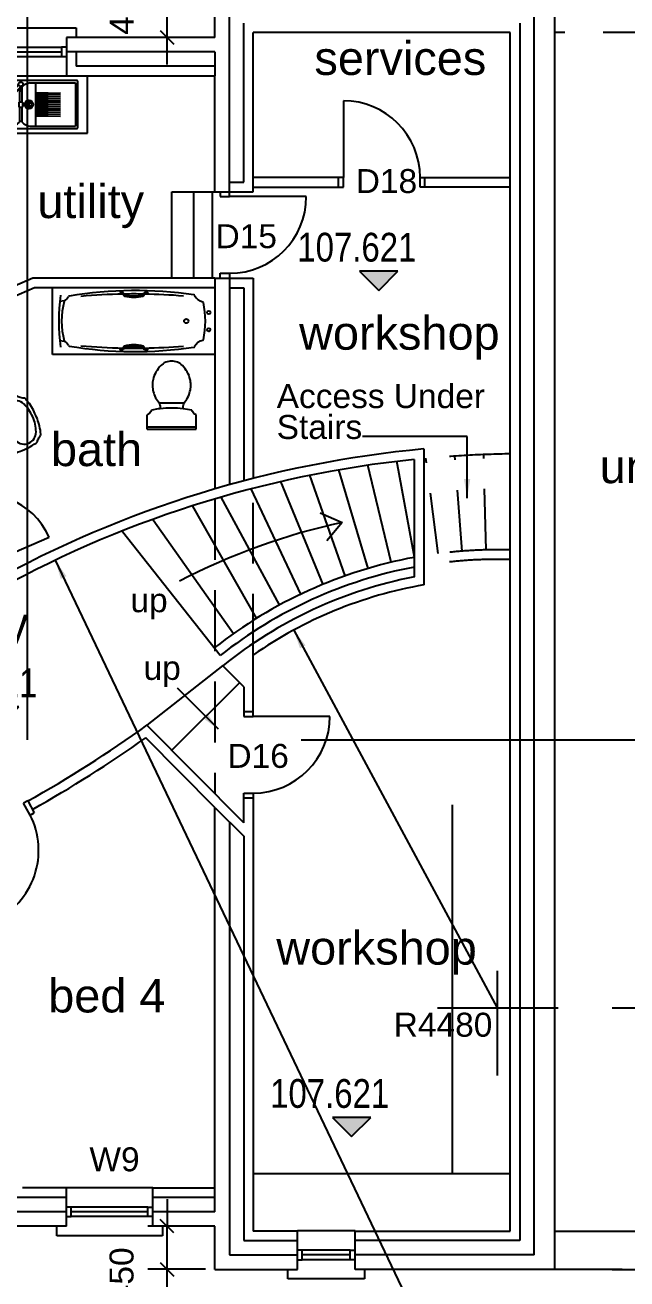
# Model space of a CAD drawing. Header units: millimetres. Extents: x 929802 to 1112248, y 1926852 to 2050811.
# Drawn here: x 1090597 to 1096876, y 1979054 to 1992133 of the extents above; entities that cross this region are included whole.
import ezdxf

# ---------------------------------------------------------------- set-up
doc = ezdxf.new("R2010")
doc.units = ezdxf.units.MM
doc.linetypes.add('DASHDOT', pattern=[16, 12, -4])
doc.linetypes.add('HIDDEN', pattern=[9.525, 6.35, -3.175])
for name, color, linetype, true_color in [('00_-_ELEVATIONS', 7, 'Continuous', 0xffffff), ('1', 7, 'Continuous', 0xffffff), ('NEW_GF', 7, 'Continuous', 0xffffff), ('NEW_LGF', 7, 'Continuous', 0xffffff)]:
    doc.layers.add(name, color=color, linetype=linetype, true_color=true_color)
doc.styles.add('ARIALN', font='ARIALN.TTF', dxfattribs={"height": 0.2})
doc.styles.get("Standard").update_dxf_attribs({"font": 'arial.ttf'})
doc.dimstyles.new('ISO-25', dxfattribs={"dimtxt": 2.5, "dimasz": 2.5, "dimexe": 1.25, "dimexo": 0.625, "dimtad": 1, "dimtxsty": 'Standard', "dimcen": 2.5, "dimadec": 0, "dimazin": 0, "dimtfac": 1, "dimtmove": 0, "dimatfit": 3, "dimfxl": 1, "dimarcsym": 0})

# ---------------------------------------------------------------- blocks, each defined once
blk = doc.blocks.new('8C871F54')
at = {"layer": 'NEW_LGF', "color": 1, "linetype": 'Continuous', "ltscale": 100}
blk.add_line((16507, 0), (20557, 0), dxfattribs=at)
at = {"layer": 'NEW_LGF'}
blk.add_attdef('Sfb', (0, 0), '', height=1, dxfattribs=at)
blk = doc.blocks.new('DFD6596F')
at = {"layer": '00_-_ELEVATIONS', "linetype": 'Continuous', "ltscale": 100}
blk.add_hatch(color=15, dxfattribs=at).paths.add_polyline_path([(781, 200), (1181, 200), (981, 0)])
at = {"layer": '00_-_ELEVATIONS', "color": 2, "linetype": 'Continuous', "ltscale": 100}
for p, q in [((781, 200), (981, 0)), ((1181, 200), (781, 200)), ((981, 0), (1181, 200))]:
    blk.add_line(p, q, dxfattribs=at)
at = {"layer": '00_-_ELEVATIONS', "color": 15, "linetype": 'Continuous', "ltscale": 100, "style": 'ARIALN'}
blk.add_text('107.321', height=300, rotation=359.9494, dxfattribs=at).set_placement((131, 301))
at = {"layer": '00_-_ELEVATIONS'}
blk.add_attdef('Sfb', (0, 0), '', height=1, dxfattribs=at)
blk = doc.blocks.new('77DCC095')
at = {"layer": '00_-_ELEVATIONS', "linetype": 'Continuous', "ltscale": 100}
blk.add_hatch(color=15, dxfattribs=at).paths.add_polyline_path([(781, 200), (1181, 200), (981, 0)])
at = {"layer": '00_-_ELEVATIONS', "color": 2, "linetype": 'Continuous', "ltscale": 100}
for p, q in [((781, 200), (981, 0)), ((1181, 200), (781, 200)), ((981, 0), (1181, 200))]:
    blk.add_line(p, q, dxfattribs=at)
at = {"layer": '00_-_ELEVATIONS', "color": 15, "linetype": 'Continuous', "ltscale": 100, "style": 'ARIALN'}
blk.add_text('107.621', height=300, rotation=359.9494, dxfattribs=at).set_placement((131, 301))
at = {"layer": '00_-_ELEVATIONS'}
blk.add_attdef('Sfb', (0, 0), '', height=1, dxfattribs=at)
blk = doc.blocks.new('ADD64D84')
at = {"layer": 'NEW_LGF', "color": 1, "linetype": 'Continuous', "ltscale": 100}
blk.add_line((4737, 8398), (4737, 18676), dxfattribs=at)
blk = doc.blocks.new('AC6758E2')
at = {"layer": '00_-_ELEVATIONS', "linetype": 'Continuous', "ltscale": 100}
blk.add_hatch(color=15, dxfattribs=at).paths.add_polyline_path([(781, 200), (1181, 200), (981, 0)])
at = {"layer": '00_-_ELEVATIONS', "color": 2, "linetype": 'Continuous', "ltscale": 100}
for p, q in [((781, 200), (981, 0)), ((1181, 200), (781, 200)), ((981, 0), (1181, 200))]:
    blk.add_line(p, q, dxfattribs=at)
at = {"layer": '00_-_ELEVATIONS', "color": 15, "linetype": 'Continuous', "ltscale": 100, "style": 'ARIALN'}
blk.add_text('107.621', height=300, rotation=359.9494, dxfattribs=at).set_placement((131, 301))
at = {"layer": '00_-_ELEVATIONS'}
blk.add_attdef('Sfb', (0, 0), '', height=1, dxfattribs=at)
blk = doc.blocks.new('C460FF85')
at = {"layer": 'NEW_LGF', "color": 2, "linetype": 'Continuous', "ltscale": 100}
for p, q in [((2079, 0), (2079, 3844)), ((0, 0), (2680, 0))]:
    blk.add_line(p, q, dxfattribs=at)
at = {"layer": 'NEW_LGF'}
blk.add_attdef('Sfb', (0, 0), '', height=1, dxfattribs=at)
blk = doc.blocks.new('46262a2t')
at = {"layer": 'NEW_LGF', "color": 1, "linetype": 'Continuous', "ltscale": 100}
for p, q in [((0, 0), (0, 697)), ((0, 697), (1694, 697)), ((1694, 697), (1694, 0)), ((121, 560), (76, 553)), ((702, 648), (702, 646)), ((992, 647), (992, 649)), ((122, 137), (76, 143)), ((702, 51), (702, 49)), ((992, 48), (992, 50)), ((1694, 0), (0, 0))]:
    blk.add_line(p, q, dxfattribs=at)
for centre, radius in [((1629, 438), 18), ((1394, 348), 22.5), ((1629, 258), 18)]:
    blk.add_circle(centre, radius, dxfattribs=at)
for centre, radius, start, end in [((860, -3430), 4097, 81.375, 99.657), ((860, -3430), 4097, 81.375, 99.657), ((2098, 348), 2034, 172.372, 187.628), ((2098, 348), 2034, 172.372, 187.628), ((944, 348), 850, 165.9836, 194.0163), ((944, 348), 850, 165.9836, 194.0163), ((129, 552), 10, 119.147, 165.9616), ((129, 552), 10, 119.147, 165.9616), ((75, 648), 100, 299.108, 333.563), ((75, 648), 100, 299.108, 333.563), ((174, 599), 10, 99.6074, 153.5701), ((174, 599), 10, 99.6074, 153.5701), ((847, -5569), 6200, 91.022, 95.117), ((847, -5569), 6200, 91.022, 95.117), ((706, 648), 4.01, 92.2205, 182.1718), ((706, 648), 4.01, 92.2205, 182.1718), ((706, 646), 4.12, 183.8272, 273.5223), ((706, 646), 4.12, 183.8272, 273.5223), ((708, 602), 50.2, 27.6706, 92.2813), ((708, 602), 50.2, 27.6706, 92.2813), ((708, 602), 40, 14.221, 92.156), ((708, 602), 40, 14.221, 92.156), ((750, 613), 3.99, 194.1764, 255.907), ((750, 613), 3.99, 194.1764, 255.907), ((847, -5569), 6200, 89.099, 90.905), ((847, -5569), 6200, 89.099, 90.905), ((847, 997), 400, 255.8756, 284.1185), ((847, 997), 400, 255.8756, 284.1185), ((756, 627), 4.02, 207.559, 256.0096), ((756, 627), 4.02, 207.559, 256.0096), ((847, 997), 385, 256.12, 283.83), ((847, 997), 385, 256.12, 283.83), ((938, 627), 4.02, 283.8912, 333.5379), ((938, 627), 4.02, 283.8912, 333.5379), ((986, 603), 50, 88.2132, 153.569), ((986, 603), 50, 88.2132, 153.569), ((944, 613), 4, 284.117, 346.956), ((944, 613), 4, 284.117, 346.956), ((987, 603), 40.1, 88.0769, 166.8145), ((987, 603), 40.1, 88.0769, 166.8145), ((847, -5569), 6200, 85.217, 88.984), ((847, -5569), 6200, 85.217, 88.984), ((988, 649), 4.05, 0.7975, 89.094), ((988, 649), 4.05, 0.7975, 89.094), ((988, 647), 4, 268.195, 0), ((988, 647), 4, 268.195, 0), ((1473, 611), 9.96, 26.9131, 81.6977), ((1473, 611), 9.96, 26.9131, 81.6977), ((1593, 672), 125, 207.042, 257.816), ((1593, 672), 125, 207.042, 257.816), ((1564, 540), 10, 11.7671, 77.8212), ((1564, 540), 10, 11.7671, 77.8212), ((644, 348), 950, 348.235, 11.7649), ((644, 348), 950, 348.235, 11.7649), ((1629, 438), 18, 0, 0), ((1394, 348), 22.5, 0, 0), ((1629, 258), 18, 0, 0), ((129, 145), 10, 194.0348, 240.8507), ((129, 145), 10, 194.0348, 240.8507), ((75, 49), 100, 26.4391, 60.8903), ((75, 49), 100, 26.4391, 60.8903), ((1593, 25), 125, 102.184, 152.958), ((1593, 25), 125, 102.184, 152.958), ((1564, 157), 10, 282.1777, 348.227), ((1564, 157), 10, 282.1777, 348.227), ((174, 98), 9.99, 206.4164, 260.4004), ((174, 98), 9.99, 206.4164, 260.4004), ((860, 4127), 4097, 260.3432, 278.625), ((860, 4127), 4097, 260.3432, 278.625), ((847, 6266), 6200, 264.883, 268.978), ((847, 6266), 6200, 264.883, 268.978), ((706, 51), 3.99, 87.6988, 178.0069), ((706, 51), 3.99, 87.6988, 178.0069), ((706, 49), 4.12, 180, 270), ((706, 49), 4.12, 180, 270), ((708, 95), 40, 267.5224, 345.7885), ((708, 95), 40, 267.5224, 345.7885), ((708, 95), 50, 267.8429, 332.4582), ((708, 95), 50, 267.8429, 332.4582), ((750, 84), 4, 104.116, 165.7774), ((750, 84), 4, 104.116, 165.7774), ((847, -300), 400, 75.885, 104.1234), ((847, -300), 400, 75.885, 104.1234), ((847, 6266), 6200, 269.095, 270.901), ((847, 6266), 6200, 269.095, 270.901), ((756, 70), 4.02, 104.0246, 152.3909), ((756, 70), 4.02, 104.0246, 152.3909), ((847, -300), 385, 76.17, 103.88), ((847, -300), 385, 76.17, 103.88), ((938, 70), 4.01, 26.4533, 76.1266), ((938, 70), 4.01, 26.4533, 76.1266), ((986, 94), 50.1, 206.4769, 271.8725), ((986, 94), 50.1, 206.4769, 271.8725), ((944, 84), 4.01, 13.0803, 75.7659), ((944, 84), 4.01, 13.0803, 75.7659), ((986, 94), 40, 193.0387, 271.8097), ((986, 94), 40, 193.0387, 271.8097), ((847, 6266), 6200, 271.016, 274.783), ((847, 6266), 6200, 271.016, 274.783), ((988, 50), 4.09, 1.2824, 93.0416), ((988, 50), 4.09, 1.2824, 93.0416), ((988, 48), 3.99, 271.6136, 0), ((988, 48), 3.99, 271.6136, 0), ((1473, 86), 9.97, 278.5813, 333.0814), ((1473, 86), 9.97, 278.5813, 333.0814)]:
    blk.add_arc(centre, radius, start, end, dxfattribs=at)
at = {"layer": 'NEW_LGF'}
for tag in ['PAT_NAME', 'GROUP', 'PART_NUMBER', 'DESC', 'MANUFACTURER', 'Symbol_Description']:
    blk.add_attdef(tag, (0, 0), '', height=1, dxfattribs=at)
blk = doc.blocks.new('CA4B626F')
at = {"layer": 'NEW_LGF', "color": 4, "linetype": 'Continuous', "ltscale": 100}
blk.add_line((50, 900), (50, 100), dxfattribs=at)
at = {"layer": 'NEW_LGF', "color": 2, "linetype": 'Continuous', "ltscale": 100}
for p, q in [((50, 100), (0, 100)), ((0, 0), (50, 0)), ((50, 0), (50, 100)), ((850, 0), (850, 100)), ((850, 100), (900, 100)), ((900, 0), (850, 0))]:
    blk.add_line(p, q, dxfattribs=at)
blk.add_arc((50, 100), 800, 0, 90, dxfattribs=at)
blk.add_arc((50, 100), 800, 0, 90, dxfattribs=at)
at = {"layer": 'NEW_LGF'}
for tag in ['PAT_NAME', 'FLOOR', 'PART_NUMBER', 'DESC', 'MANUFACTURER', 'Quantity', 'WIDTH', 'WIDTH_FORMULA', 'SYMBOL_PATH', 'Opening_height', 'TYPE', 'Arch_group', 'GROUP', 'Sfb', 'HEIGHT', 'Ht1', 'PREFIX', 'IDENTIFIER', 'SOLID_PEN', 'CAVITY_PEN', 'OUTER_LEAF', 'CAVITY', 'INNER_LEAF', 'REVEAL', 'GABLE_ANG', 'GABLE_LEN', 'Return_type']:
    blk.add_attdef(tag, (0, 0), '', height=1, dxfattribs=at)
blk = doc.blocks.new('Campus_D-150')
at = {"layer": 'NEW_LGF', "color": 2, "linetype": 'Continuous', "ltscale": 100}
for p, q in [((0, 490), (0, 10)), ((990, 500), (10, 500)), ((382, 459), (275, 333)), ((298, 313), (403, 437)), ((403, 390), (403, 440)), ((406, 440), (406, 390)), ((1000, 10), (1000, 490)), ((275, 333), (298, 313)), ((406, 390), (403, 390)), ((10, 0), (990, 0))]:
    blk.add_line(p, q, dxfattribs=at)
at = {"layer": 'NEW_LGF', "color": 1, "linetype": 'Continuous', "ltscale": 100}
for p, q in [((42, 25), (42, 475)), ((305, 475), (42, 475)), ((389, 422), (389, 274)), ((419, 274), (419, 435)), ((503, 475), (975, 475)), ((556, 475), (556, 380)), ((975, 475), (975, 25)), ((260, 232), (295, 268)), ((295, 232), (260, 268)), ((277, 225), (277, 275)), ((420, 274), (388, 274)), ((388, 224), (388, 274)), ((420, 274), (420, 224)), ((466, 229), (509, 271)), ((509, 229), (466, 271)), ((488, 220), (488, 280)), ((559, 375), (818, 370)), ((818, 370), (559, 365)), ((559, 355), (818, 350)), ((818, 350), (559, 345)), ((559, 335), (818, 330)), ((818, 330), (559, 325)), ((559, 315), (818, 310)), ((818, 310), (559, 305)), ((559, 295), (818, 290)), ((818, 290), (559, 285)), ((559, 275), (818, 270)), ((818, 270), (559, 265)), ((388, 224), (420, 224)), ((389, 224), (389, 65)), ((419, 65), (419, 224)), ((559, 255), (818, 250)), ((818, 250), (559, 245)), ((559, 235), (818, 230)), ((818, 230), (559, 225)), ((559, 215), (818, 210)), ((818, 210), (559, 205)), ((559, 195), (818, 190)), ((818, 190), (559, 185)), ((559, 175), (818, 170)), ((818, 170), (559, 165)), ((559, 155), (818, 150)), ((818, 150), (559, 145)), ((559, 135), (818, 130)), ((305, 25), (42, 25)), ((503, 25), (975, 25)), ((556, 120), (556, 25)), ((818, 130), (559, 125))]:
    blk.add_line(p, q, dxfattribs=at)
at = {"layer": 'NEW_LGF', "color": 2, "linetype": 'Continuous', "ltscale": 100}
blk.add_circle((404, 462), 22.5, dxfattribs=at)
at = {"layer": 'NEW_LGF', "color": 1, "linetype": 'Continuous', "ltscale": 100}
for centre, radius in [((277, 250), 45), ((277, 250), 25), ((488, 250), 45), ((488, 250), 30)]:
    blk.add_circle(centre, radius, dxfattribs=at)
at = {"layer": 'NEW_LGF', "color": 2, "linetype": 'Continuous', "ltscale": 100}
for centre, radius, start, end in [((10, 490), 10, 90, 180), ((10, 490), 10, 90, 180), ((404, 462), 22.5, 0, 0), ((990, 490), 10, 0, 90), ((990, 490), 10, 0, 90), ((10, 10), 10, 180, 270), ((10, 10), 10, 180, 270), ((990, 10), 10, 270, 0), ((990, 10), 10, 270, 0)]:
    blk.add_arc(centre, radius, start, end, dxfattribs=at)
at = {"layer": 'NEW_LGF', "color": 1, "linetype": 'Continuous', "ltscale": 100}
for centre, radius, start, end in [((298, 353), 122, 52.0831, 86.8462), ((298, 353), 122, 52.0831, 86.8462), ((404, 441), 16.4, 234.5549, 264.748), ((404, 441), 16.4, 234.5549, 264.748), ((404, 441), 16.4, 275.252, 336.2584), ((404, 441), 16.4, 275.252, 336.2584), ((510, 353), 122, 93.1538, 138.007), ((510, 353), 122, 93.1538, 138.007), ((277, 250), 45, 0, 0), ((277, 250), 25, 0, 0), ((488, 250), 45, 0, 0), ((488, 250), 30, 0, 0), ((562, 380), 6.25, 180, 233.1301), ((562, 380), 6.25, 180, 233.1301), ((562, 360), 6.25, 126.8699, 233.1301), ((562, 360), 6.25, 126.8699, 233.1301), ((562, 340), 6.25, 126.8699, 233.1301), ((562, 340), 6.25, 126.8699, 233.1301), ((562, 320), 6.25, 126.8699, 233.1301), ((562, 320), 6.25, 126.8699, 233.1301), ((562, 300), 6.25, 126.8699, 233.1301), ((562, 300), 6.25, 126.8699, 233.1301), ((562, 280), 6.25, 126.8699, 233.1301), ((562, 280), 6.25, 126.8699, 233.1301), ((562, 260), 6.25, 126.8699, 233.1301), ((562, 260), 6.25, 126.8699, 233.1301), ((555, 370), 6.25, 306.8699, 53.1301), ((555, 370), 6.25, 306.8699, 53.1301), ((555, 350), 6.25, 306.8699, 53.1301), ((555, 350), 6.25, 306.8699, 53.1301), ((555, 330), 6.25, 306.8699, 53.1301), ((555, 330), 6.25, 306.8699, 53.1301), ((555, 310), 6.25, 306.8699, 53.1301), ((555, 310), 6.25, 306.8699, 53.1301), ((555, 290), 6.25, 306.8699, 53.1301), ((555, 290), 6.25, 306.8699, 53.1301), ((555, 270), 6.25, 306.8699, 53.1301), ((555, 270), 6.25, 306.8699, 53.1301), ((562, 240), 6.25, 126.8699, 233.1301), ((562, 240), 6.25, 126.8699, 233.1301), ((562, 220), 6.25, 126.8699, 233.1301), ((562, 220), 6.25, 126.8699, 233.1301), ((562, 200), 6.25, 126.8699, 233.1301), ((562, 200), 6.25, 126.8699, 233.1301), ((562, 180), 6.25, 126.8699, 233.1301), ((562, 180), 6.25, 126.8699, 233.1301), ((562, 160), 6.25, 126.8699, 233.1301), ((562, 160), 6.25, 126.8699, 233.1301), ((562, 140), 6.25, 126.8699, 233.1301), ((562, 140), 6.25, 126.8699, 233.1301), ((555, 250), 6.25, 306.8699, 53.1301), ((555, 250), 6.25, 306.8699, 53.1301), ((555, 230), 6.25, 306.8699, 53.1301), ((555, 230), 6.25, 306.8699, 53.1301), ((555, 210), 6.25, 306.8699, 53.1301), ((555, 210), 6.25, 306.8699, 53.1301), ((555, 190), 6.25, 306.8699, 53.1301), ((555, 190), 6.25, 306.8699, 53.1301), ((555, 170), 6.25, 306.8699, 53.1301), ((555, 170), 6.25, 306.8699, 53.1301), ((555, 150), 6.25, 306.8699, 53.1301), ((555, 150), 6.25, 306.8699, 53.1301), ((555, 130), 6.25, 306.8699, 53.1301), ((555, 130), 6.25, 306.8699, 53.1301), ((298, 147), 122, 273.1538, 318.007), ((298, 147), 122, 273.1538, 318.007), ((404, 59), 16.4, 23.7416, 156.2584), ((404, 59), 16.4, 23.7416, 156.2584), ((510, 147), 122, 221.993, 266.8462), ((510, 147), 122, 221.993, 266.8462), ((562, 120), 6.25, 126.8699, 180), ((562, 120), 6.25, 126.8699, 180)]:
    blk.add_arc(centre, radius, start, end, dxfattribs=at)
at = {"layer": 'NEW_LGF'}
for tag in ['PAT_NAME', 'PART_NUMBER', 'MANUFACTURER', 'Quantity', 'LENGTH', 'WIDTH', 'Symbol_Description']:
    blk.add_attdef(tag, (0, 0), '', height=1, dxfattribs=at)
blk = doc.blocks.new('2350E8D4')
at = {"layer": 'NEW_LGF', "color": 2, "linetype": 'Continuous', "ltscale": 100}
for p, q in [((802, 1250), (758, 1226)), ((826, 1103), (758, 1226)), ((826, 1103), (870, 1128)), ((0, 840), (45, 861)), ((105, 734), (45, 861)), ((105, 734), (50, 709))]:
    blk.add_line(p, q, dxfattribs=at)
at = {"layer": 'NEW_LGF', "color": 4, "linetype": 'Continuous', "ltscale": 100}
blk.add_line((105, 734), (448, 0), dxfattribs=at)
at = {"layer": 'NEW_LGF', "color": 2, "linetype": 'Continuous', "ltscale": 100}
blk.add_arc((105, 734), 811, 295.0515, 27.0926, dxfattribs=at)
blk.add_arc((105, 734), 811, 295.0515, 27.0926, dxfattribs=at)
at = {"layer": 'NEW_LGF'}
blk.add_attdef('Sfb', (0, 0), '', height=1, dxfattribs=at)
blk = doc.blocks.new('15220C6C')
at = {"layer": 'NEW_LGF', "color": 2, "linetype": 'Continuous', "ltscale": 100}
for p, q in [((0, 0), (0, 900)), ((0, 900), (425, 900)), ((225, 900), (225, 0))]:
    blk.add_line(p, q, dxfattribs=at)
at = {"layer": 'NEW_LGF'}
blk.add_attdef('Sfb', (0, 0), '', height=1, dxfattribs=at)
blk = doc.blocks.new('15230a2t')
at = {"layer": 'NEW_GF', "color": 1, "linetype": 'Continuous', "ltscale": 100}
for p, q in [((146, 665), (131, 649)), ((156, 673), (146, 665)), ((168, 682), (156, 673)), ((181, 691), (168, 682)), ((197, 698), (181, 691)), ((211, 703), (197, 698)), ((227, 707), (211, 703)), ((241, 709), (227, 707)), ((257, 710), (241, 709)), ((273, 709), (257, 710)), ((289, 707), (273, 709)), ((304, 703), (289, 707)), ((319, 698), (304, 703)), ((332, 692), (319, 698)), ((345, 684), (332, 692)), ((358, 674), (345, 684)), ((370, 663), (358, 674)), ((385, 648), (370, 663)), ((70, 539), (64, 519)), ((77, 559), (70, 539)), ((85, 578), (77, 559)), ((94, 597), (85, 578)), ((105, 614), (94, 597)), ((117, 631), (105, 614)), ((131, 649), (117, 631)), ((398, 631), (385, 648)), ((411, 613), (398, 631)), ((421, 597), (411, 613)), ((430, 578), (421, 597)), ((439, 559), (430, 578)), ((445, 539), (439, 559)), ((451, 519), (445, 539)), ((59, 492), (58, 478)), ((58, 478), (58, 465)), ((58, 465), (58, 452)), ((58, 452), (59, 437)), ((62, 506), (59, 492)), ((59, 437), (60, 424)), ((60, 424), (62, 410)), ((64, 519), (62, 506)), ((62, 410), (66, 394)), ((66, 394), (71, 376)), ((445, 378), (449, 393)), ((449, 393), (453, 410)), ((453, 507), (451, 519)), ((456, 492), (453, 507)), ((453, 410), (455, 424)), ((455, 424), (457, 438)), ((457, 480), (456, 492)), ((457, 466), (457, 480)), ((457, 452), (457, 466)), ((457, 438), (457, 452)), ((71, 376), (76, 361)), ((76, 361), (83, 345)), ((83, 345), (91, 329)), ((91, 329), (99, 314)), ((99, 314), (109, 298)), ((109, 298), (119, 285)), ((119, 285), (126, 275)), ((126, 275), (131, 264)), ((387, 270), (128, 270)), ((131, 264), (135, 252)), ((381, 254), (384, 265)), ((384, 265), (390, 276)), ((390, 276), (396, 285)), ((396, 285), (407, 300)), ((407, 300), (416, 314)), ((416, 314), (424, 329)), ((424, 329), (432, 344)), ((432, 344), (439, 362)), ((439, 362), (445, 378)), ((1, 150), (0, 148)), ((0, 148), (0, 147)), ((0, 147), (0, 5)), ((3, 151), (1, 150)), ((14, 157), (3, 151)), ((25, 165), (14, 157)), ((33, 174), (25, 165)), ((41, 185), (33, 174)), ((47, 197), (41, 185)), ((49, 200), (47, 199)), ((47, 199), (47, 197)), ((50, 200), (49, 200)), ((118, 211), (50, 200)), ((138, 213), (118, 211)), ((135, 252), (137, 242)), ((137, 242), (138, 230)), ((138, 230), (138, 213)), ((378, 241), (381, 254)), ((378, 229), (378, 241)), ((378, 213), (378, 229)), ((423, 207), (378, 213)), ((465, 200), (423, 207)), ((466, 200), (465, 200)), ((467, 199), (466, 200)), ((468, 197), (467, 199)), ((474, 185), (468, 197)), ((482, 174), (474, 185)), ((490, 165), (482, 174)), ((500, 157), (490, 165)), ((513, 151), (500, 157)), ((514, 150), (513, 151)), ((515, 149), (514, 150)), ((515, 146), (515, 149)), ((515, 5), (515, 146)), ((0, 5), (0, 5)), ((0, 5), (0, 4)), ((0, 4), (0, 4)), ((0, 4), (0, 3)), ((0, 3), (0, 3)), ((0, 3), (1, 3)), ((1, 3), (1, 2)), ((1, 2), (1, 2)), ((1, 2), (1, 1)), ((1, 1), (2, 1)), ((2, 1), (2, 1)), ((2, 1), (3, 1)), ((3, 1), (3, 0)), ((3, 0), (3, 0)), ((3, 0), (4, 0)), ((4, 0), (4, 0)), ((4, 0), (5, 0)), ((5, 0), (5, 0)), ((5, 0), (510, 0)), ((506, 20), (8, 20)), ((510, 0), (510, 0)), ((510, 0), (511, 0)), ((511, 0), (511, 0)), ((511, 0), (512, 0)), ((512, 0), (512, 1)), ((512, 1), (513, 1)), ((512, 0), (512, 0)), ((513, 1), (513, 1)), ((513, 1), (514, 1)), ((514, 2), (514, 3)), ((514, 3), (515, 3)), ((514, 1), (514, 2)), ((514, 2), (514, 2)), ((515, 4), (515, 5)), ((515, 5), (515, 5)), ((515, 3), (515, 4)), ((515, 4), (515, 4)), ((515, 3), (515, 3))]:
    blk.add_line(p, q, dxfattribs=at)
blk.add_arc((258, -879), 1099, 83.7323, 96.2677, dxfattribs=at)
blk.add_arc((258, -879), 1099, 83.7323, 96.2677, dxfattribs=at)
at = {"layer": 'NEW_GF'}
for tag in ['PAT_NAME', 'GROUP', 'PART_NUMBER', 'DESC', 'MANUFACTURER', 'Symbol_Description']:
    blk.add_attdef(tag, (0, 0), '', height=1, dxfattribs=at)
blk = doc.blocks.new('5B4B63DD')
at = {"layer": 'NEW_LGF', "color": 2, "linetype": 'Continuous', "ltscale": 100}
for p, q in [((1000, 500), (100, 500)), ((150, 300), (100, 300)), ((150, 200), (150, 300)), ((950, 200), (950, 300)), ((950, 300), (1000, 300)), ((100, 200), (150, 200)), ((950, 250), (150, 250)), ((1000, 200), (950, 200)), ((0, 0), (0, 100)), ((1100, 0), (0, 0)), ((1100, 100), (1100, 0))]:
    blk.add_line(p, q, dxfattribs=at)
at = {"layer": 'NEW_LGF', "color": 1, "linetype": 'Continuous', "ltscale": 100}
for p, q in [((950, 300), (150, 300)), ((950, 200), (150, 200))]:
    blk.add_line(p, q, dxfattribs=at)
at = {"layer": 'NEW_LGF'}
for tag in ['PAT_NAME', 'GROUP', 'FLOOR', 'Sfb', 'PART_NUMBER', 'DESC', 'MANUFACTURER', 'Quantity', 'WIDTH', 'WIDTH_FORMULA', 'HEIGHT', 'SYMBOL_PATH', 'Opening_height', 'Return_type', 'TYPE', 'PREFIX', 'IDENTIFIER', 'NUMBER', 'OUTER_LEAF', 'CAVITY', 'INNER_LEAF', 'Arch_group']:
    blk.add_attdef(tag, (0, 0), '', height=1, dxfattribs=at)
blk = doc.blocks.new('DDE9ED85')
at = {"layer": 'NEW_LGF', "color": 1, "linetype": 'Continuous', "ltscale": 100}
for p, q in [((0, 0), (0, 900)), ((0, 900), (25, 900)), ((25, 0), (0, 0))]:
    blk.add_line(p, q, dxfattribs=at)
at = {"layer": 'NEW_LGF', "color": 2, "linetype": 'Continuous', "ltscale": 100}
for p, q in [((78, 900), (78, 850)), ((78, 850), (178, 850)), ((178, 850), (178, 900)), ((78, 0), (78, 50)), ((78, 50), (178, 50)), ((178, 50), (178, 0))]:
    blk.add_line(p, q, dxfattribs=at)
at = {"layer": 'NEW_LGF', "color": 4, "linetype": 'Continuous', "ltscale": 100}
blk.add_line((978, 850), (178, 850), dxfattribs=at)
at = {"layer": 'NEW_LGF', "color": 2, "linetype": 'Continuous', "ltscale": 100}
blk.add_arc((178, 850), 800, 270, 0, dxfattribs=at)
blk.add_arc((178, 850), 800, 270, 0, dxfattribs=at)
at = {"layer": 'NEW_LGF'}
for tag in ['PAT_NAME', 'FLOOR', 'PART_NUMBER', 'DESC', 'MANUFACTURER', 'Quantity', 'WIDTH', 'WIDTH_FORMULA', 'SYMBOL_PATH', 'Opening_height', 'TYPE', 'Arch_group', 'GROUP', 'Sfb', 'HEIGHT', 'Ht1', 'PREFIX', 'IDENTIFIER', 'SOLID_PEN', 'CAVITY_PEN', 'OUTER_LEAF', 'CAVITY', 'INNER_LEAF', 'REVEAL', 'GABLE_ANG', 'GABLE_LEN', 'Return_type']:
    blk.add_attdef(tag, (0, 0), '', height=1, dxfattribs=at)
blk = doc.blocks.new('9E8D0F96')
at = {"layer": 'NEW_LGF', "color": 2, "linetype": 'Continuous', "ltscale": 100}
for p, q in [((2803, 973), (2560, 1987)), ((3047, 1025), (2863, 2027)), ((2323, 832), (1953, 1881)), ((2561, 909), (2257, 1938)), ((1861, 641), (1340, 1737)), ((1647, 1814), (2090, 742)), ((1638, 528), (1030, 1651)), ((1397, 388), (733, 1559)), ((318, 1414), (1156, 228)), ((1017, 0), (0, 1291))]:
    blk.add_line(p, q, dxfattribs=at)
for radius, start in [(4780, 100.496), (4780, 100.496), (4680, 100.7229), (4680, 100.7229)]:
    blk.add_arc((3915, -3676), radius, start, 128.236, dxfattribs=at)
at = {"layer": 'NEW_LGF'}
blk.add_attdef('Sfb', (0, 0), '', height=1, dxfattribs=at)
blk = doc.blocks.new('E3AF0CE8')
at = {"layer": 'NEW_LGF', "color": 2, "linetype": 'Continuous', "ltscale": 100}
for p, q in [((792, 883), (0, 261)), ((260, 0), (968, 705))]:
    blk.add_line(p, q, dxfattribs=at)
at = {"layer": 'NEW_LGF'}
blk.add_attdef('Sfb', (0, 0), '', height=1, dxfattribs=at)
blk = doc.blocks.new('19B92E06')
at = {"layer": 'NEW_LGF', "color": 9, "linetype": 'Continuous', "ltscale": 100}
for p, q in [((625, 1093), (625, 0)), ((0, 706), (1261, 706))]:
    blk.add_line(p, q, dxfattribs=at)
at = {"layer": 'NEW_LGF'}
blk.add_attdef('Sfb', (0, 0), '', height=1, dxfattribs=at)
blk = doc.blocks.new('38E5656A')
at = {"layer": 'NEW_LGF', "color": 2, "linetype": 'Continuous', "ltscale": 100}
for p, q in [((0, 900), (0, 850)), ((0, 850), (100, 850)), ((100, 850), (100, 900)), ((0, 0), (0, 50)), ((0, 50), (100, 50)), ((100, 50), (100, 0))]:
    blk.add_line(p, q, dxfattribs=at)
at = {"layer": 'NEW_LGF', "color": 4, "linetype": 'Continuous', "ltscale": 100}
blk.add_line((900, 850), (100, 850), dxfattribs=at)
at = {"layer": 'NEW_LGF', "color": 2, "linetype": 'Continuous', "ltscale": 100}
blk.add_arc((100, 850), 800, 270, 0, dxfattribs=at)
blk.add_arc((100, 850), 800, 270, 0, dxfattribs=at)
at = {"layer": 'NEW_LGF'}
for tag in ['PAT_NAME', 'FLOOR', 'PART_NUMBER', 'DESC', 'MANUFACTURER', 'Quantity', 'WIDTH', 'WIDTH_FORMULA', 'SYMBOL_PATH', 'Opening_height', 'TYPE', 'Arch_group', 'GROUP', 'Sfb', 'HEIGHT', 'Ht1', 'PREFIX', 'IDENTIFIER', 'SOLID_PEN', 'CAVITY_PEN', 'OUTER_LEAF', 'CAVITY', 'INNER_LEAF', 'REVEAL', 'GABLE_ANG', 'GABLE_LEN', 'Return_type']:
    blk.add_attdef(tag, (0, 0), '', height=1, dxfattribs=at)
blk = doc.blocks.new('12101a2t00000')
at = {"layer": 'NEW_LGF', "color": 1, "linetype": 'Continuous', "ltscale": 100}
for p, q in [((109, 530), (90, 520)), ((127, 539), (109, 530)), ((151, 549), (127, 539)), ((174, 559), (151, 549)), ((198, 568), (174, 559)), ((227, 578), (198, 568)), ((244, 583), (227, 578)), ((262, 588), (244, 583)), ((285, 594), (262, 588)), ((289, 595), (285, 594)), ((293, 595), (289, 595)), ((299, 594), (293, 595)), ((304, 592), (299, 594)), ((311, 588), (304, 592)), ((321, 584), (311, 588)), ((332, 580), (321, 584)), ((345, 576), (332, 580)), ((357, 574), (345, 576)), ((369, 573), (357, 574)), ((374, 573), (369, 573)), ((378, 572), (374, 573)), ((381, 571), (378, 572)), ((384, 568), (381, 571)), ((388, 565), (384, 568)), ((400, 550), (388, 565)), ((412, 535), (400, 550)), ((426, 516), (412, 535)), ((0, 385), (34, 400)), ((4, 445), (3, 443)), ((3, 443), (3, 441)), ((3, 441), (4, 440)), ((5, 446), (4, 445)), ((4, 440), (23, 395)), ((9, 449), (5, 446)), ((19, 454), (9, 449)), ((28, 462), (19, 454)), ((23, 395), (175, 47)), ((27, 449), (217, 12)), ((39, 471), (28, 462)), ((48, 482), (39, 471)), ((54, 492), (48, 482)), ((57, 498), (54, 492)), ((59, 501), (57, 498)), ((62, 504), (59, 501)), ((64, 506), (62, 504)), ((69, 510), (64, 506)), ((90, 520), (69, 510)), ((438, 499), (426, 516)), ((447, 483), (438, 499)), ((458, 466), (447, 483)), ((468, 449), (458, 466)), ((477, 430), (468, 449)), ((485, 415), (477, 430)), ((494, 394), (485, 415)), ((502, 375), (494, 394)), ((510, 356), (502, 375)), ((516, 338), (510, 356)), ((522, 319), (516, 338)), ((528, 298), (522, 319)), ((533, 280), (528, 298)), ((537, 259), (533, 280)), ((512, 127), (515, 138)), ((515, 138), (520, 149)), ((520, 149), (525, 159)), ((525, 159), (532, 170)), ((532, 170), (540, 179)), ((541, 240), (537, 259)), ((540, 179), (544, 184)), ((544, 220), (541, 240)), ((547, 199), (544, 220)), ((544, 184), (546, 190)), ((546, 190), (547, 193)), ((547, 196), (547, 199)), ((547, 193), (547, 196)), ((153, 37), (186, 52)), ((175, 47), (194, 4)), ((194, 4), (195, 2)), ((195, 2), (196, 1)), ((196, 1), (198, 0)), ((198, 0), (199, 0)), ((199, 0), (201, 0)), ((201, 0), (208, 3)), ((208, 3), (219, 6)), ((219, 6), (233, 8)), ((233, 8), (241, 8)), ((241, 8), (250, 8)), ((250, 8), (259, 6)), ((259, 6), (267, 5)), ((267, 5), (272, 3)), ((272, 3), (276, 2)), ((276, 2), (281, 2)), ((281, 2), (286, 3)), ((286, 3), (289, 4)), ((289, 4), (311, 12)), ((311, 12), (333, 20)), ((333, 20), (350, 27)), ((350, 27), (374, 37)), ((374, 37), (397, 47)), ((397, 47), (415, 56)), ((415, 56), (437, 68)), ((437, 68), (457, 79)), ((457, 79), (478, 92)), ((478, 92), (498, 104)), ((498, 104), (502, 107)), ((502, 107), (505, 111)), ((505, 111), (507, 114)), ((507, 114), (510, 121)), ((510, 121), (512, 127))]:
    blk.add_line(p, q, dxfattribs=at)
for centre, radius in [((132, 345), 15), ((264, 293), 22.5), ((212, 161), 15)]:
    blk.add_circle(centre, radius, dxfattribs=at)
for centre, radius, start, end in [((282, 422), 125, 46.2542, 180.8327), ((282, 422), 125, 46.2542, 180.8327), ((554, 425), 397, 180.7678, 204.2433), ((554, 425), 397, 180.7678, 204.2433), ((92, 224), 400, 22.7759, 46.2539), ((92, 224), 400, 22.7759, 46.2539), ((132, 345), 15, 0, 0), ((561, 417), 400, 202.7749, 226.2579), ((561, 417), 400, 202.7749, 226.2579), ((264, 293), 22.5, 0, 0), ((96, 215), 400, 0.834, 24.1824), ((96, 215), 400, 0.834, 24.1824), ((212, 161), 15, 0, 0), ((371, 219), 125, 226.2613, 0.8328), ((371, 219), 125, 226.2613, 0.8328)]:
    blk.add_arc(centre, radius, start, end, dxfattribs=at)
at = {"layer": 'NEW_LGF'}
for tag in ['PAT_NAME', 'GROUP', 'PART_NUMBER', 'DESC', 'MANUFACTURER', 'Symbol_Description']:
    blk.add_attdef(tag, (0, 0), '', height=1, dxfattribs=at)
blk = doc.blocks.new('904B1C51')
at = {"layer": 'NEW_LGF', "color": 2, "linetype": 'Continuous', "ltscale": 100}
for p, q in [((0, 400), (0, 500)), ((0, 500), (800, 500)), ((800, 500), (800, 400)), ((100, 300), (150, 300)), ((150, 300), (150, 200)), ((700, 300), (650, 300)), ((650, 300), (650, 200)), ((150, 200), (100, 200)), ((150, 250), (650, 250)), ((650, 200), (700, 200)), ((100, 0), (700, 0))]:
    blk.add_line(p, q, dxfattribs=at)
at = {"layer": 'NEW_LGF', "color": 1, "linetype": 'Continuous', "ltscale": 100}
for p, q in [((150, 300), (650, 300)), ((150, 200), (650, 200))]:
    blk.add_line(p, q, dxfattribs=at)
at = {"layer": 'NEW_LGF'}
for tag in ['PAT_NAME', 'GROUP', 'FLOOR', 'Sfb', 'PART_NUMBER', 'DESC', 'MANUFACTURER', 'Quantity', 'WIDTH', 'WIDTH_FORMULA', 'HEIGHT', 'SYMBOL_PATH', 'Opening_height', 'Return_type', 'TYPE', 'PREFIX', 'IDENTIFIER', 'NUMBER', 'OUTER_LEAF', 'CAVITY', 'INNER_LEAF', 'Arch_group']:
    blk.add_attdef(tag, (0, 0), '', height=1, dxfattribs=at)
blk = doc.blocks.new('FF75941F')
at = {"layer": 'NEW_LGF', "color": 3, "linetype": 'Continuous', "ltscale": 100}
for p, q in [((0, 292), (229, 191)), ((229, 191), (68, 0))]:
    blk.add_line(p, q, dxfattribs=at)
at = {"layer": 'NEW_LGF'}
blk.add_attdef('Sfb', (0, 0), '', height=1, dxfattribs=at)
blk = doc.blocks.new('3430AF5D')
at = {"layer": 'NEW_LGF', "color": 2, "linetype": 'Continuous', "ltscale": 100}
for p, q in [((1200, 0), (1200, 600)), ((0, 0), (1200, 0))]:
    blk.add_line(p, q, dxfattribs=at)
at = {"layer": 'NEW_LGF'}
blk.add_attdef('Sfb', (0, 0), '', height=1, dxfattribs=at)
blk = doc.blocks.new('C2FBB067')
at = {"layer": 'NEW_LGF', "color": 1, "linetype": 'HIDDEN', "ltscale": 100}
for p, q in [((400, 1449), (400, 3187)), ((0, 3076), (0, 0))]:
    blk.add_line(p, q, dxfattribs=at)
at = {"layer": 'NEW_LGF'}
blk.add_attdef('Sfb', (0, 0), '', height=1, dxfattribs=at)
blk = doc.blocks.new('FBD30850')
at = {"layer": 'NEW_LGF', "color": 2, "linetype": 'Continuous', "ltscale": 100}
for p, q in [((700, 500), (100, 500)), ((150, 300), (100, 300)), ((150, 200), (150, 300)), ((650, 200), (650, 300)), ((650, 300), (700, 300)), ((100, 200), (150, 200)), ((650, 250), (150, 250)), ((700, 200), (650, 200)), ((0, 0), (0, 100)), ((800, 0), (0, 0)), ((800, 100), (800, 0))]:
    blk.add_line(p, q, dxfattribs=at)
at = {"layer": 'NEW_LGF', "color": 1, "linetype": 'Continuous', "ltscale": 100}
for p, q in [((650, 300), (150, 300)), ((650, 200), (150, 200))]:
    blk.add_line(p, q, dxfattribs=at)
at = {"layer": 'NEW_LGF'}
for tag in ['PAT_NAME', 'GROUP', 'FLOOR', 'Sfb', 'PART_NUMBER', 'DESC', 'MANUFACTURER', 'Quantity', 'WIDTH', 'WIDTH_FORMULA', 'HEIGHT', 'SYMBOL_PATH', 'Opening_height', 'Return_type', 'TYPE', 'PREFIX', 'IDENTIFIER', 'NUMBER', 'OUTER_LEAF', 'CAVITY', 'INNER_LEAF', 'Arch_group']:
    blk.add_attdef(tag, (0, 0), '', height=1, dxfattribs=at)
blk = doc.blocks.new('D6D91174')
at = {"layer": 'NEW_LGF', "color": 2, "linetype": 'Continuous', "ltscale": 100}
for p, q in [((112, 773), (92, 819)), ((0, 779), (20, 733)), ((20, 733), (112, 773)), ((320, 46), (411, 86)), ((340, 0), (320, 46)), ((411, 86), (431, 40))]:
    blk.add_line(p, q, dxfattribs=at)
at = {"layer": 'NEW_LGF', "color": 4, "linetype": 'Continuous', "ltscale": 100}
blk.add_line((1099, 385), (411, 86), dxfattribs=at)
at = {"layer": 'NEW_LGF', "color": 2, "linetype": 'Continuous', "ltscale": 100}
blk.add_arc((411, 86), 750, 23.5449, 113.5449, dxfattribs=at)
blk.add_arc((411, 86), 750, 23.5449, 113.5449, dxfattribs=at)
at = {"layer": 'NEW_LGF'}
for tag in ['PAT_NAME', 'FLOOR', 'PART_NUMBER', 'DESC', 'MANUFACTURER', 'Quantity', 'WIDTH', 'WIDTH_FORMULA', 'SYMBOL_PATH', 'Opening_height', 'TYPE', 'Arch_group', 'GROUP', 'Sfb', 'HEIGHT', 'Ht1', 'PREFIX', 'IDENTIFIER', 'SOLID_PEN', 'CAVITY_PEN', 'OUTER_LEAF', 'CAVITY', 'INNER_LEAF', 'REVEAL', 'GABLE_ANG', 'GABLE_LEN', 'Return_type']:
    blk.add_attdef(tag, (0, 0), '', height=1, dxfattribs=at)
blk = doc.blocks.new('AA5D732E')
at = {"layer": 'NEW_LGF', "color": 3, "linetype": 'Continuous', "ltscale": 100}
for p, q in [((890, 100), (0, 100)), ((0, 0), (890, 0)), ((890, 0), (890, 100)), ((1790, 0), (1790, 100)), ((1790, 100), (2680, 100)), ((2680, 0), (1790, 0))]:
    blk.add_line(p, q, dxfattribs=at)
at = {"layer": 'NEW_LGF'}
blk.add_attdef('Sfb', (0, 0), '', height=1, dxfattribs=at)
blk = doc.blocks.new('46292B51')
at = {"layer": 'NEW_LGF', "color": 4, "linetype": 'Continuous', "ltscale": 100}
for p, q in [((11935, 13536), (11935, 13986)), ((15480, 686), (15480, 13986)), ((11935, 13536), (10385, 13536)), ((10385, 13536), (10385, 13136)), ((15015, 13586), (12335, 13586)), ((12335, 11926), (12335, 13586)), ((15015, 1086), (15015, 13586)), ((10385, 13136), (11935, 13136)), ((11935, 11926), (11935, 13136)), ((11935, 11926), (12335, 11926)), ((11935, 11026), (12335, 11026)), ((11935, 11026), (11935, 8827)), ((12335, 11026), (12335, 8936)), ((9981, 5572), (10049, 5449)), ((11935, 1536), (11935, 5505)), ((12335, 5245), (12335, 1086)), ((10386, 1536), (9928, 1536)), ((10386, 1136), (10386, 1536)), ((11286, 1136), (11286, 1536)), ((11286, 1536), (11935, 1536)), ((10386, 1136), (3960, 1136)), ((11935, 1136), (11286, 1136)), ((11935, 686), (11935, 1136)), ((12796, 1086), (12335, 1086)), ((12796, 686), (12796, 1086)), ((13396, 686), (13396, 1086)), ((13396, 1086), (15015, 1086)), ((11935, 686), (12796, 686)), ((15480, 686), (13396, 686))]:
    blk.add_line(p, q, dxfattribs=at)
at = {"layer": 'NEW_LGF', "color": 2, "linetype": 'Continuous', "ltscale": 100}
for p, q in [((12085, 11926), (12085, 13836)), ((15265, 836), (15265, 13836)), ((12235, 12026), (12235, 13686)), ((15115, 13686), (15115, 986)), ((11935, 13386), (10385, 13386)), ((10485, 13386), (10485, 13236)), ((11935, 13386), (11935, 13136)), ((11935, 13236), (10485, 13236)), ((12085, 12026), (12235, 12026)), ((12085, 11026), (12085, 8870)), ((12085, 10926), (12235, 10926)), ((12235, 10926), (12235, 8910)), ((11935, 5505), (12235, 5204)), ((12085, 5354), (12085, 836)), ((12235, 5204), (12235, 986)), ((11935, 1286), (11935, 1536)), ((10386, 1436), (4256, 1436)), ((11935, 1436), (11286, 1436)), ((10386, 1286), (4109, 1286)), ((11935, 1286), (11286, 1286)), ((12235, 986), (12796, 986)), ((15115, 986), (13396, 986)), ((12085, 836), (12796, 836)), ((15265, 836), (13396, 836))]:
    blk.add_line(p, q, dxfattribs=at)
at = {"layer": 'NEW_LGF', "color": 3, "linetype": 'DASHDOT', "ltscale": 100}
for p, q in [((18785, 13586), (15480, 13586)), ((15480, 1086), (17385, 1086)), ((17785, 686), (15480, 686))]:
    blk.add_line(p, q, dxfattribs=at)
at = {"layer": 'NEW_LGF', "color": 3, "linetype": 'Continuous', "ltscale": 100}
for p, q in [((10035, 11026), (9141, 10637)), ((11935, 11026), (10035, 11026)), ((10051, 10924), (9181, 10545)), ((11935, 10926), (10051, 10924)), ((14115, 9244), (14115, 9143)), ((14015, 9133), (14015, 7910)), ((14115, 9143), (14115, 7928)), ((14115, 7928), (14115, 7826)), ((12335, 6504), (12335, 7096)), ((12235, 6763), (12016, 6983)), ((12235, 6763), (12235, 6504)), ((12235, 6504), (12335, 6504)), ((12235, 5345), (11224, 6362)), ((11935, 5505), (11213, 6231)), ((12235, 5345), (12235, 5604)), ((12235, 5604), (12335, 5604)), ((12335, 5604), (12335, 5245))]:
    blk.add_line(p, q, dxfattribs=at)
for centre, radius, start, end in [((15177, -2216), 11509, 95.2955, 119.025), ((15177, -2216), 11509, 95.2955, 119.025), ((15177, -2216), 11409, 95.8467, 119.5779), ((15177, -2216), 11409, 95.8467, 119.5779), ((14886, 3413), 4580, 100.9598, 128.7925), ((14886, 3413), 4580, 100.9598, 128.7925), ((14886, 3413), 4480, 99.9067, 124.7035), ((14886, 3413), 4480, 99.9067, 124.7035), ((3808, 16654), 12686, 299.1199, 305.7737), ((3808, 16654), 12686, 299.1199, 305.7737), ((3808, 16654), 12786, 299.1199, 305.3914), ((3808, 16654), 12786, 299.1199, 305.3914)]:
    blk.add_arc(centre, radius, start, end, dxfattribs=at)
at = {"layer": 'NEW_LGF', "color": 9, "linetype": 'Continuous', "ltscale": 100}
for s, p in [('D18', (13404, 11913)), ('D15', (11941, 11338)), ('D16', (12065, 5917)), ('W9', (10625, 1709))]:
    blk.add_text(s, height=250, dxfattribs=at).set_placement(p)
at = {"layer": 'NEW_LGF'}
blk.add_attdef('Sfb', (0, 0), '', height=1, dxfattribs=at)
blk = doc.blocks.new('4E36763F')
at = {"layer": 'NEW_LGF', "color": 2, "linetype": 'Continuous', "ltscale": 100}
for p, q in [((13585, 14250), (13585, 14700)), ((13985, 14250), (13385, 14250)), ((13585, 13967), (13585, 14250)), ((13585, 2133), (13585, 1850)), ((13985, 1850), (13385, 1850)), ((13585, 1400), (13585, 1850)), ((13985, 1400), (13385, 1400)), ((13585, 1117), (13585, 1400))]:
    blk.add_line(p, q, dxfattribs=at)
at = {"layer": 'NEW_LGF', "color": 4, "linetype": 'Continuous', "ltscale": 100}
for p, q in [((13514, 14321), (13656, 14179)), ((13656, 1779), (13514, 1921)), ((13514, 1471), (13656, 1329))]:
    blk.add_line(p, q, dxfattribs=at)
at = {"layer": 'NEW_LGF', "color": 3, "linetype": 'Continuous', "ltscale": 100}
for p in [(13235, 14277), (13235, 1046)]:
    blk.add_text('450', height=250, rotation=90, dxfattribs=at).set_placement(p)
at = {"layer": 'NEW_LGF'}
blk.add_attdef('Sfb', (0, 0), '', height=1, dxfattribs=at)
blk = doc.blocks.new('AA261B12')
at = {"layer": 'NEW_LGF', "color": 1, "linetype": 'HIDDEN', "ltscale": 100}
for p, q in [((150, 124), (20, 1118)), ((399, 150), (322, 1140)), ((649, 162), (624, 1155))]:
    blk.add_line(p, q, dxfattribs=at)
for centre, radius, start, end in [((1062, -10245), 11409, 90.8145, 95.3421), ((1062, -10245), 11409, 90.8145, 95.3421), ((771, -4617), 4780, 88.4186, 99.2794), ((771, -4617), 4780, 88.4186, 99.2794), ((771, -4617), 4680, 88.4186, 99.4794), ((771, -4617), 4680, 88.4186, 99.4794)]:
    blk.add_arc(centre, radius, start, end, dxfattribs=at)
at = {"layer": 'NEW_LGF'}
blk.add_attdef('Sfb', (0, 0), '', height=1, dxfattribs=at)
blk = doc.blocks.new('34226039')
at = {"layer": '1', "color": 9, "linetype": 'Continuous', "ltscale": 100}
blk.add_text('R4480', height=250, dxfattribs=at).set_placement((3711, 5509))
for points in [[(180, 10479), (5088, 180)], [(2667, 9751), (4791, 5809)]]:
    blk.add_leader(points, dimstyle='ISO-25', override={"dimasz": 200}, dxfattribs=at)
blk = doc.blocks.new('775D9B90')
at = {"layer": 'NEW_LGF', "color": 3, "linetype": 'Continuous', "ltscale": 100}
blk.add_arc((3362, -4735), 6870, 102.2865, 117.3766, dxfattribs=at)
blk.add_arc((3362, -4735), 6870, 102.2865, 117.3766, dxfattribs=at)
at = {"layer": 'NEW_LGF'}
blk.add_attdef('Sfb', (0, 0), '', height=1, dxfattribs=at)
at = {"layer": 'NEW_LGF', "color": 3, "linetype": 'Continuous', "ltscale": 100}
blk.add_leader([(608, -180), (180, 250)], dimstyle='ISO-25', override={"dimasz": 200}, dxfattribs=at)
blk = doc.blocks.new('C6B5A1CB')
at = {"layer": 'NEW_LGF', "color": 9, "linetype": 'Continuous', "ltscale": 100}
for p, q in [((16357, 7229), (16957, 7229)), ((16357, 4502), (16957, 4502)), ((16357, 4502), (16957, 4502))]:
    blk.add_line(p, q, dxfattribs=at)
at = {"layer": 'NEW_LGF', "color": 15, "linetype": 'Continuous', "ltscale": 100}
for s, height, p in [('services', 350, (13250, 16961)), ('utility', 350, (10359, 15468)), ('workshop', 350, (13090, 14095)), ('Access Under', 250, (12856, 13486)), ('Stairs', 250, (12856, 13164)), ('bath', 350, (10501, 12881)), ('unexcavated', 350, (16226, 12703)), ('up', 250, (11330, 11357)), ('hallway', 350, (8634, 11062)), ('up', 250, (11467, 10651)), ('workshop', 350, (12852, 7681)), ('bed 4', 350, (10472, 7182))]:
    blk.add_text(s, height=height, dxfattribs=at).set_placement(p)
at = {"layer": 'NEW_LGF'}
blk.add_attdef('Sfb', (0, 0), '', height=1, dxfattribs=at)
at = {"layer": 'NEW_LGF', "color": 2, "linetype": 'Continuous', "ltscale": 100}
blk.add_leader([(14843, 12546), (14843, 13188), (13750, 13188)], dimstyle='ISO-25', override={"dimasz": 200}, dxfattribs=at)

msp = doc.modelspace()

# ---------------------------------------------------------------- block references
at = {"layer": '00_-_ELEVATIONS'}
for name, p in [('77DCC095', (1093306.21, 1989365.46)), ('DFD6596F', (1089352.19, 1984821.37)), ('AC6758E2', (1093022.69, 1980537.93))]:
    msp.add_blockref(name, p, dxfattribs=at)
at = {"layer": '1'}
msp.add_blockref('34226039', (1090732.26, 1976071.63), dxfattribs=at)
at = {"layer": 'NEW_LGF'}
for name, p in [('ADD64D84', (1085885.38, 1976278.39)), ('4E36763F', (1078493.14, 1977754.14)), ('46292B51', (1080643.13, 1978467.7)), ('904B1C51', (1090328.13, 1991603.94)), ('C6B5A1CB', (1080365.83, 1974651.63)), ('3430AF5D', (1090048.11, 1991003.94)), ('Campus_D-150', (1090148.11, 1991053.94)), ('CA4B626F', (1093868.13, 1990443.74)), ('AA5D732E', (1092978.13, 1990443.74)), ('15220C6C', (1092128.13, 1989493.74)), ('DDE9ED85', (1092553.13, 1989493.74)), ('46262a2t', (1090884.13, 1988696.74)), ('8C871F54', (1076970.79, 1984676.05)), ('15230a2t', (1091868.14, 1987917.31)), ('12101a2t00000', (1090215.1, 1987667.88)), ('AA261B12', (1094758.13, 1986496.89)), ('9E8D0F96', (1091614, 1985556.7)), ('D6D91174', (1089748.87, 1986404.17)), ('C2FBB067', (1092578.13, 1984114.53)), ('775D9B90', (1092005.35, 1984967.83)), ('FF75941F', (1093676.71, 1986754.04)), ('E3AF0CE8', (1091866.72, 1984568.33)), ('38E5656A', (1092878.13, 1984071.88)), ('2350E8D4', (1089822.39, 1982789.26)), ('C460FF85', (1092978.13, 1980153.94)), ('19B92E06', (1094898.55, 1981174.81)), ('5B4B63DD', (1090928.92, 1979503.94)), ('FBD30850', (1093339.11, 1979053.94))]:
    msp.add_blockref(name, p, dxfattribs=at)

doc.saveas('drawing.dxf')
